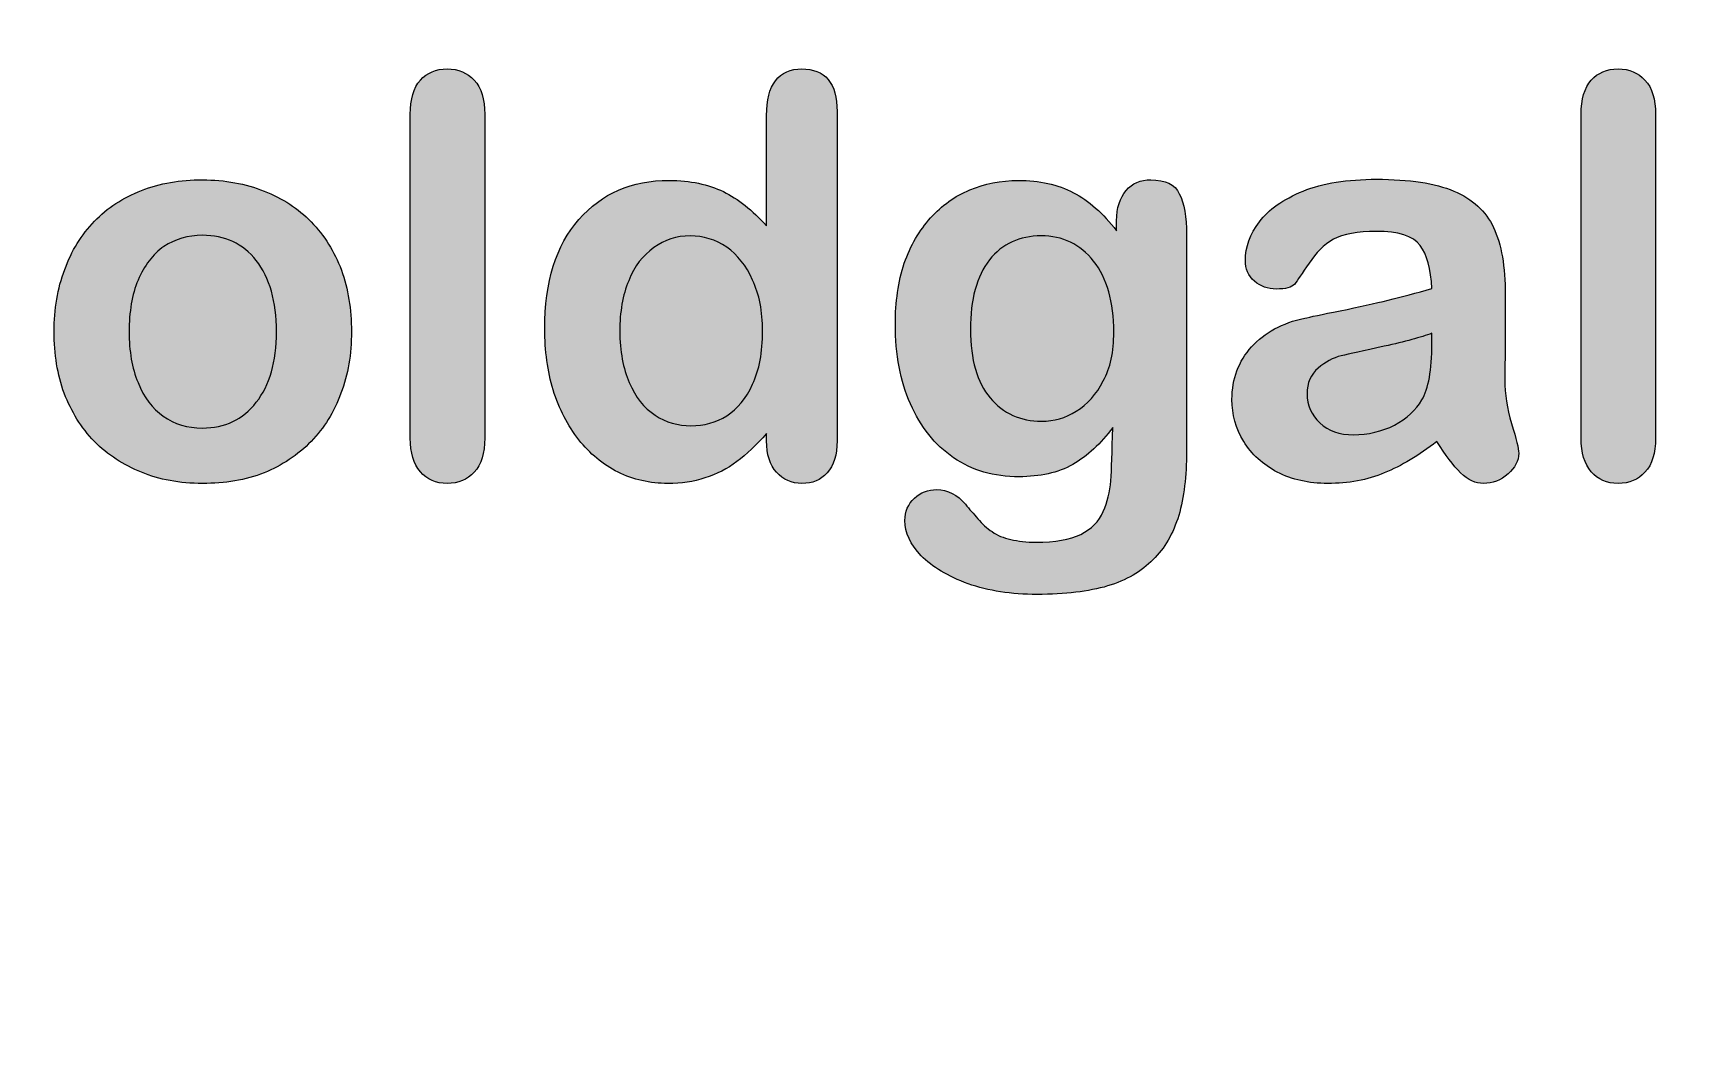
# Model space of a CAD drawing. Header units: millimetres. Extents: x -164.3 to -124.3, y -138.1 to -98.1.
# Drawn here: x -144.32 to -133.94, y -131.56 to -125.3 of the extents above; entities that cross this region are included whole.
import ezdxf

# ---------------------------------------------------------------- set-up
doc = ezdxf.new("R2010")
doc.units = ezdxf.units.MM
doc.header["$MEASUREMENT"] = 0
doc.layers.add('Layer 1', color=7, linetype='Continuous')

msp = doc.modelspace()

# ---------------------------------------------------------------- hatches: boundary and pattern name
at = {"layer": 'Layer 1', "true_color": 0x282928}
h = msp.add_hatch(color=250, dxfattribs=at)
edge = h.paths.add_edge_path()
edge.add_spline(control_points=[(-141.8929, -128.047), (-141.8508, -128.0962), (-141.7946, -128.1208), (-141.7245, -128.1208), (-141.6542, -128.1208), (-141.5981, -128.0962), (-141.5559, -128.0505), (-141.5103, -128.0014), (-141.4892, -127.9312), (-141.4892, -127.8364), (-141.4892, -127.8364), (-141.4892, -125.8075), (-141.4892, -125.8075), (-141.4892, -125.7126), (-141.5103, -125.6425), (-141.5559, -125.5933), (-141.5981, -125.5476), (-141.6542, -125.5231), (-141.7245, -125.5231), (-141.7946, -125.5231), (-141.8508, -125.5476), (-141.8929, -125.5933), (-141.935, -125.6424), (-141.9561, -125.7126), (-141.9561, -125.8075), (-141.9561, -125.8075), (-141.9561, -127.8364), (-141.9561, -127.8364), (-141.9561, -127.9276), (-141.935, -127.9979), (-141.8929, -128.047), (-141.8929, -128.047), (-141.8929, -128.047), (-141.8929, -128.047)], knot_values=[0, 0, 0, 0, 0.0909091, 0.0909091, 0.0909091, 0.1818182, 0.1818182, 0.1818182, 0.2727273, 0.2727273, 0.2727273, 0.3636364, 0.3636364, 0.3636364, 0.4545455, 0.4545455, 0.4545455, 0.5454545, 0.5454545, 0.5454545, 0.6363636, 0.6363636, 0.6363636, 0.7272727, 0.7272727, 0.7272727, 0.8181818, 0.8181818, 0.8181818, 0.9090909, 0.9090909, 0.9090909, 1, 1, 1, 1], degree=3, periodic=1)
h = msp.add_hatch(color=250, dxfattribs=at)
edge = h.paths.add_edge_path()
edge.add_spline(control_points=[(-139.66, -128.0505), (-139.6179, -128.0962), (-139.5652, -128.1208), (-139.502, -128.1208), (-139.4353, -128.1208), (-139.3827, -128.0997), (-139.3441, -128.054), (-139.302, -128.0084), (-139.2809, -127.9418), (-139.2809, -127.854), (-139.2809, -127.854), (-139.2809, -125.7898), (-139.2809, -125.7898), (-139.2809, -125.7021), (-139.2984, -125.6354), (-139.337, -125.5897), (-139.3756, -125.5442), (-139.4318, -125.5231), (-139.502, -125.5231), (-139.5722, -125.5231), (-139.6284, -125.5476), (-139.6671, -125.5968), (-139.7056, -125.646), (-139.7232, -125.7197), (-139.7232, -125.8144), (-139.7232, -125.8144), (-139.7232, -126.506), (-139.7232, -126.506), (-139.811, -126.4077), (-139.9022, -126.3375), (-139.9934, -126.2918), (-140.0883, -126.2462), (-140.2006, -126.2216), (-140.334, -126.2216), (-140.5692, -126.2216), (-140.7553, -126.3024), (-140.8992, -126.4674), (-141.043, -126.6289), (-141.1133, -126.857), (-141.1133, -127.1519), (-141.1133, -127.2888), (-141.0958, -127.4187), (-141.0606, -127.5345), (-141.022, -127.6539), (-140.9694, -127.7592), (-140.8992, -127.8469), (-140.8325, -127.9347), (-140.7482, -128.0014), (-140.6535, -128.0505), (-140.5586, -128.0962), (-140.4534, -128.1208), (-140.341, -128.1208), (-140.2567, -128.1208), (-140.1795, -128.1102), (-140.1094, -128.0856), (-140.0356, -128.0611), (-139.9689, -128.0294), (-139.9093, -127.9838), (-139.8496, -127.9382), (-139.7864, -127.8786), (-139.7232, -127.8083), (-139.7232, -127.8083), (-139.7232, -127.8539), (-139.7232, -127.8539), (-139.7232, -127.9382), (-139.7021, -128.0049), (-139.66, -128.0505), (-139.66, -128.0505), (-139.66, -128.0505), (-139.66, -128.0505)], knot_values=[0, 0, 0, 0, 0.0434783, 0.0434783, 0.0434783, 0.0869565, 0.0869565, 0.0869565, 0.1304348, 0.1304348, 0.1304348, 0.173913, 0.173913, 0.173913, 0.2173913, 0.2173913, 0.2173913, 0.2608696, 0.2608696, 0.2608696, 0.3043478, 0.3043478, 0.3043478, 0.3478261, 0.3478261, 0.3478261, 0.3913043, 0.3913043, 0.3913043, 0.4347826, 0.4347826, 0.4347826, 0.4782609, 0.4782609, 0.4782609, 0.5217391, 0.5217391, 0.5217391, 0.5652174, 0.5652174, 0.5652174, 0.6086957, 0.6086957, 0.6086957, 0.6521739, 0.6521739, 0.6521739, 0.6956522, 0.6956522, 0.6956522, 0.7391304, 0.7391304, 0.7391304, 0.7826087, 0.7826087, 0.7826087, 0.826087, 0.826087, 0.826087, 0.8695652, 0.8695652, 0.8695652, 0.9130435, 0.9130435, 0.9130435, 0.9565217, 0.9565217, 0.9565217, 1, 1, 1, 1], degree=3, periodic=1)
h = msp.add_hatch(color=250, dxfattribs=at)
edge = h.paths.add_edge_path()
edge.add_spline(control_points=[(-134.5547, -128.047), (-134.5127, -128.0962), (-134.4564, -128.1208), (-134.3863, -128.1208), (-134.316, -128.1208), (-134.2599, -128.0962), (-134.2177, -128.0505), (-134.1721, -128.0014), (-134.1511, -127.9312), (-134.1511, -127.8364), (-134.1511, -127.8364), (-134.1511, -125.8075), (-134.1511, -125.8075), (-134.1511, -125.7126), (-134.1721, -125.6425), (-134.2177, -125.5933), (-134.2599, -125.5476), (-134.316, -125.5231), (-134.3863, -125.5231), (-134.4564, -125.5231), (-134.5127, -125.5476), (-134.5547, -125.5933), (-134.5968, -125.6424), (-134.6179, -125.7126), (-134.6179, -125.8075), (-134.6179, -125.8075), (-134.6179, -127.8364), (-134.6179, -127.8364), (-134.6179, -127.9276), (-134.5968, -127.9979), (-134.5547, -128.047), (-134.5547, -128.047), (-134.5547, -128.047), (-134.5547, -128.047)], knot_values=[0, 0, 0, 0, 0.0909091, 0.0909091, 0.0909091, 0.1818182, 0.1818182, 0.1818182, 0.2727273, 0.2727273, 0.2727273, 0.3636364, 0.3636364, 0.3636364, 0.4545455, 0.4545455, 0.4545455, 0.5454545, 0.5454545, 0.5454545, 0.6363636, 0.6363636, 0.6363636, 0.7272727, 0.7272727, 0.7272727, 0.8181818, 0.8181818, 0.8181818, 0.9090909, 0.9090909, 0.9090909, 1, 1, 1, 1], degree=3, periodic=1)
h = msp.add_hatch(color=250, dxfattribs=at)
edge = h.paths.add_edge_path()
edge.add_spline(control_points=[(-142.3878, -126.7833), (-142.4333, -126.6675), (-142.493, -126.5657), (-142.5773, -126.4814), (-142.658, -126.3971), (-142.7563, -126.3339), (-142.8722, -126.2884), (-142.988, -126.2427), (-143.1178, -126.2181), (-143.2583, -126.2181), (-143.3987, -126.2181), (-143.5251, -126.2392), (-143.6409, -126.2848), (-143.7568, -126.3305), (-143.8551, -126.3936), (-143.9358, -126.4779), (-144.0165, -126.5621), (-144.0798, -126.6639), (-144.1219, -126.7798), (-144.1674, -126.8991), (-144.1885, -127.029), (-144.1885, -127.1694), (-144.1885, -127.3099), (-144.1675, -127.4397), (-144.1253, -127.5556), (-144.0797, -127.6714), (-144.0201, -127.7697), (-143.9358, -127.8575), (-143.8515, -127.9418), (-143.7533, -128.0049), (-143.6409, -128.0505), (-143.5286, -128.0962), (-143.4022, -128.1208), (-143.2583, -128.1208), (-143.1178, -128.1208), (-142.988, -128.0997), (-142.8722, -128.054), (-142.7598, -128.0084), (-142.6615, -127.9418), (-142.5773, -127.8575), (-142.4965, -127.7732), (-142.4333, -127.6749), (-142.3912, -127.5556), (-142.3456, -127.4397), (-142.3246, -127.3099), (-142.3246, -127.1694), (-142.3246, -127.029), (-142.3456, -126.9026), (-142.3878, -126.7833), (-142.3878, -126.7833), (-142.3878, -126.7833), (-142.3878, -126.7833)], knot_values=[0, 0, 0, 0, 0.0588235, 0.0588235, 0.0588235, 0.1176471, 0.1176471, 0.1176471, 0.1764706, 0.1764706, 0.1764706, 0.2352941, 0.2352941, 0.2352941, 0.2941176, 0.2941176, 0.2941176, 0.3529412, 0.3529412, 0.3529412, 0.4117647, 0.4117647, 0.4117647, 0.4705882, 0.4705882, 0.4705882, 0.5294118, 0.5294118, 0.5294118, 0.5882353, 0.5882353, 0.5882353, 0.6470588, 0.6470588, 0.6470588, 0.7058824, 0.7058824, 0.7058824, 0.7647059, 0.7647059, 0.7647059, 0.8235294, 0.8235294, 0.8235294, 0.8823529, 0.8823529, 0.8823529, 0.9411765, 0.9411765, 0.9411765, 1, 1, 1, 1], degree=3, periodic=1)
h = msp.add_hatch(color=250, dxfattribs=at)
edge = h.paths.add_edge_path()
edge.add_spline(control_points=[(-137.136, -126.3059), (-137.1641, -126.2462), (-137.2238, -126.2181), (-137.315, -126.2181), (-137.3782, -126.2181), (-137.431, -126.2392), (-137.4696, -126.2848), (-137.5082, -126.3305), (-137.5292, -126.3936), (-137.5292, -126.4743), (-137.5292, -126.4743), (-137.5292, -126.5375), (-137.5292, -126.5375), (-137.6135, -126.4288), (-137.7047, -126.348), (-137.7995, -126.2989), (-137.8978, -126.2462), (-138.0137, -126.2216), (-138.1435, -126.2216), (-138.2559, -126.2216), (-138.3577, -126.2427), (-138.4489, -126.2813), (-138.5437, -126.3199), (-138.6244, -126.3796), (-138.6947, -126.4568), (-138.7648, -126.534), (-138.8211, -126.6289), (-138.8597, -126.7412), (-138.8983, -126.857), (-138.9158, -126.9834), (-138.9158, -127.1238), (-138.9158, -127.3134), (-138.8843, -127.4784), (-138.8211, -127.6222), (-138.7578, -127.7662), (-138.6701, -127.8786), (-138.5507, -127.9593), (-138.4349, -128.04), (-138.298, -128.0786), (-138.14, -128.0786), (-138.0101, -128.0786), (-137.8979, -128.054), (-137.803, -128.0014), (-137.7118, -127.9487), (-137.6275, -127.8715), (-137.5538, -127.7697), (-137.5572, -127.9241), (-137.5608, -128.033), (-137.5643, -128.1032), (-137.5714, -128.1734), (-137.5854, -128.2366), (-137.6135, -128.2963), (-137.638, -128.3594), (-137.6872, -128.4051), (-137.7539, -128.4402), (-137.8205, -128.4717), (-137.9154, -128.4893), (-138.0347, -128.4893), (-138.0944, -128.4893), (-138.147, -128.4823), (-138.1927, -128.4717), (-138.2383, -128.4613), (-138.277, -128.4472), (-138.3085, -128.4227), (-138.3436, -128.4016), (-138.3717, -128.3735), (-138.3998, -128.3419), (-138.4243, -128.3103), (-138.4524, -128.2822), (-138.477, -128.2506), (-138.5261, -128.1909), (-138.5893, -128.1594), (-138.6561, -128.1594), (-138.7122, -128.1594), (-138.7579, -128.1769), (-138.7965, -128.212), (-138.8351, -128.2506), (-138.8561, -128.2963), (-138.8561, -128.3524), (-138.8561, -128.4296), (-138.8211, -128.5034), (-138.7543, -128.5736), (-138.6841, -128.6438), (-138.5858, -128.7035), (-138.4595, -128.749), (-138.3331, -128.7947), (-138.1892, -128.8158), (-138.0277, -128.8158), (-137.8522, -128.8158), (-137.7047, -128.7982), (-137.5854, -128.7632), (-137.4696, -128.7281), (-137.3713, -128.6718), (-137.301, -128.5981), (-137.2273, -128.5279), (-137.1746, -128.4331), (-137.1396, -128.3209), (-137.108, -128.2085), (-137.0905, -128.0751), (-137.0905, -127.9207), (-137.0905, -127.9207), (-137.0905, -126.5621), (-137.0905, -126.5621), (-137.0905, -126.4498), (-137.1045, -126.3656), (-137.136, -126.3059), (-137.136, -126.3059), (-137.136, -126.3059), (-137.136, -126.3059)], knot_values=[0, 0, 0, 0, 0.0277778, 0.0277778, 0.0277778, 0.0555556, 0.0555556, 0.0555556, 0.0833333, 0.0833333, 0.0833333, 0.1111111, 0.1111111, 0.1111111, 0.1388889, 0.1388889, 0.1388889, 0.1666667, 0.1666667, 0.1666667, 0.1944444, 0.1944444, 0.1944444, 0.2222222, 0.2222222, 0.2222222, 0.25, 0.25, 0.25, 0.2777778, 0.2777778, 0.2777778, 0.3055556, 0.3055556, 0.3055556, 0.3333333, 0.3333333, 0.3333333, 0.3611111, 0.3611111, 0.3611111, 0.3888889, 0.3888889, 0.3888889, 0.4166667, 0.4166667, 0.4166667, 0.4444444, 0.4444444, 0.4444444, 0.4722222, 0.4722222, 0.4722222, 0.5, 0.5, 0.5, 0.5277778, 0.5277778, 0.5277778, 0.5555556, 0.5555556, 0.5555556, 0.5833333, 0.5833333, 0.5833333, 0.6111111, 0.6111111, 0.6111111, 0.6388889, 0.6388889, 0.6388889, 0.6666667, 0.6666667, 0.6666667, 0.6944444, 0.6944444, 0.6944444, 0.7222222, 0.7222222, 0.7222222, 0.75, 0.75, 0.75, 0.7777778, 0.7777778, 0.7777778, 0.8055556, 0.8055556, 0.8055556, 0.8333333, 0.8333333, 0.8333333, 0.8611111, 0.8611111, 0.8611111, 0.8888889, 0.8888889, 0.8888889, 0.9166667, 0.9166667, 0.9166667, 0.9444444, 0.9444444, 0.9444444, 0.9722222, 0.9722222, 0.9722222, 1, 1, 1, 1], degree=3, periodic=1)
h = msp.add_hatch(color=250, dxfattribs=at)
edge = h.paths.add_edge_path()
edge.add_spline(control_points=[(-135.3739, -128.054), (-135.3247, -128.0997), (-135.2791, -128.1208), (-135.2299, -128.1208), (-135.1738, -128.1208), (-135.1211, -128.0997), (-135.0755, -128.0611), (-135.0334, -128.0225), (-135.0088, -127.9804), (-135.0088, -127.9312), (-135.0088, -127.903), (-135.0228, -127.8434), (-135.0544, -127.7451), (-135.0825, -127.6503), (-135.0966, -127.5591), (-135.0966, -127.4713), (-135.0966, -127.3766), (-135.093, -127.2923), (-135.093, -127.2151), (-135.093, -127.1413), (-135.093, -127.0466), (-135.093, -126.9377), (-135.093, -126.7622), (-135.1176, -126.6218), (-135.1667, -126.5165), (-135.2159, -126.4147), (-135.2967, -126.3375), (-135.416, -126.2884), (-135.5318, -126.2392), (-135.6933, -126.2146), (-135.9004, -126.2146), (-136.083, -126.2146), (-136.2374, -126.2392), (-136.3603, -126.2884), (-136.4867, -126.341), (-136.5779, -126.4042), (-136.634, -126.4814), (-136.6937, -126.5586), (-136.7218, -126.6393), (-136.7218, -126.7236), (-136.7218, -126.7762), (-136.7043, -126.8184), (-136.6657, -126.8535), (-136.6271, -126.8851), (-136.5814, -126.9026), (-136.5287, -126.9026), (-136.469, -126.9026), (-136.4304, -126.8921), (-136.4129, -126.8711), (-136.3954, -126.85), (-136.3672, -126.8044), (-136.3217, -126.7412), (-136.2795, -126.6744), (-136.2304, -126.6253), (-136.1707, -126.5903), (-136.1075, -126.5586), (-136.0198, -126.5411), (-135.9004, -126.5411), (-135.7635, -126.5411), (-135.6722, -126.5692), (-135.6266, -126.6289), (-135.5844, -126.685), (-135.5599, -126.7762), (-135.5529, -126.8991), (-135.6512, -126.9272), (-135.7425, -126.9518), (-135.8267, -126.9729), (-135.9109, -126.9904), (-136.0092, -127.015), (-136.1285, -127.0395), (-136.2445, -127.0606), (-136.3181, -127.0781), (-136.3497, -127.0852), (-136.4901, -127.1133), (-136.6025, -127.1765), (-136.6832, -127.2642), (-136.764, -127.3555), (-136.8061, -127.4643), (-136.8061, -127.5942), (-136.8061, -127.689), (-136.7815, -127.7767), (-136.7323, -127.8575), (-136.6832, -127.9382), (-136.613, -128.0014), (-136.5218, -128.0505), (-136.4304, -128.0962), (-136.3252, -128.1208), (-136.2059, -128.1208), (-136.0759, -128.1208), (-135.9566, -128.0997), (-135.8513, -128.054), (-135.7459, -128.0119), (-135.6336, -127.9452), (-135.5212, -127.8575), (-135.4686, -127.9418), (-135.4195, -128.0084), (-135.3739, -128.054), (-135.3739, -128.054), (-135.3739, -128.054), (-135.3739, -128.054)], knot_values=[0, 0, 0, 0, 0.030303, 0.030303, 0.030303, 0.0606061, 0.0606061, 0.0606061, 0.0909091, 0.0909091, 0.0909091, 0.1212121, 0.1212121, 0.1212121, 0.1515152, 0.1515152, 0.1515152, 0.1818182, 0.1818182, 0.1818182, 0.2121212, 0.2121212, 0.2121212, 0.2424242, 0.2424242, 0.2424242, 0.2727273, 0.2727273, 0.2727273, 0.3030303, 0.3030303, 0.3030303, 0.3333333, 0.3333333, 0.3333333, 0.3636364, 0.3636364, 0.3636364, 0.3939394, 0.3939394, 0.3939394, 0.4242424, 0.4242424, 0.4242424, 0.4545455, 0.4545455, 0.4545455, 0.4848485, 0.4848485, 0.4848485, 0.5151515, 0.5151515, 0.5151515, 0.5454545, 0.5454545, 0.5454545, 0.5757576, 0.5757576, 0.5757576, 0.6060606, 0.6060606, 0.6060606, 0.6363636, 0.6363636, 0.6363636, 0.6666667, 0.6666667, 0.6666667, 0.6969697, 0.6969697, 0.6969697, 0.7272727, 0.7272727, 0.7272727, 0.7575758, 0.7575758, 0.7575758, 0.7878788, 0.7878788, 0.7878788, 0.8181818, 0.8181818, 0.8181818, 0.8484848, 0.8484848, 0.8484848, 0.8787879, 0.8787879, 0.8787879, 0.9090909, 0.9090909, 0.9090909, 0.9393939, 0.9393939, 0.9393939, 0.969697, 0.969697, 0.969697, 1, 1, 1, 1], degree=3, periodic=1)
h = msp.add_hatch(color=250, dxfattribs=at)
edge = h.paths.add_edge_path()
edge.add_spline(control_points=[(-142.9213, -127.6117), (-143.0055, -127.7206), (-143.1178, -127.7732), (-143.2583, -127.7732), (-143.3531, -127.7732), (-143.4338, -127.7486), (-143.504, -127.6995), (-143.5707, -127.6503), (-143.6269, -127.5836), (-143.662, -127.4889), (-143.7005, -127.3976), (-143.7182, -127.2923), (-143.7182, -127.1694), (-143.7182, -127.0466), (-143.7006, -126.9377), (-143.662, -126.8465), (-143.6233, -126.7552), (-143.5707, -126.685), (-143.5005, -126.6358), (-143.4303, -126.5902), (-143.3496, -126.5657), (-143.2583, -126.5657), (-143.1178, -126.5657), (-143.0056, -126.6183), (-142.9213, -126.7236), (-142.837, -126.8325), (-142.7949, -126.9798), (-142.7949, -127.1694), (-142.7949, -127.3589), (-142.837, -127.5064), (-142.9213, -127.6117), (-142.9213, -127.6117), (-142.9213, -127.6117), (-142.9213, -127.6117)], knot_values=[0, 0, 0, 0, 0.0909091, 0.0909091, 0.0909091, 0.1818182, 0.1818182, 0.1818182, 0.2727273, 0.2727273, 0.2727273, 0.3636364, 0.3636364, 0.3636364, 0.4545455, 0.4545455, 0.4545455, 0.5454545, 0.5454545, 0.5454545, 0.6363636, 0.6363636, 0.6363636, 0.7272727, 0.7272727, 0.7272727, 0.8181818, 0.8181818, 0.8181818, 0.9090909, 0.9090909, 0.9090909, 1, 1, 1, 1], degree=3, periodic=1)
h = msp.add_hatch(color=250, dxfattribs=at)
edge = h.paths.add_edge_path()
edge.add_spline(control_points=[(-140.5867, -126.85), (-140.5517, -126.7587), (-140.4989, -126.6921), (-140.4288, -126.6429), (-140.3621, -126.5937), (-140.2884, -126.5692), (-140.2006, -126.5692), (-140.1198, -126.5692), (-140.0426, -126.5937), (-139.9725, -126.6393), (-139.9057, -126.6885), (-139.8496, -126.7552), (-139.811, -126.8465), (-139.7688, -126.9343), (-139.7478, -127.043), (-139.7478, -127.1659), (-139.7478, -127.2993), (-139.7689, -127.4081), (-139.811, -127.4995), (-139.8496, -127.5871), (-139.9057, -127.6539), (-139.9725, -127.696), (-140.0391, -127.7381), (-140.1163, -127.7592), (-140.197, -127.7592), (-140.2778, -127.7592), (-140.3551, -127.7381), (-140.4217, -127.6925), (-140.492, -127.6468), (-140.5446, -127.5802), (-140.5832, -127.4889), (-140.6218, -127.4011), (-140.6429, -127.2923), (-140.6429, -127.1659), (-140.6429, -127.0466), (-140.6253, -126.9412), (-140.5867, -126.85), (-140.5867, -126.85), (-140.5867, -126.85), (-140.5867, -126.85)], knot_values=[0, 0, 0, 0, 0.0769231, 0.0769231, 0.0769231, 0.1538462, 0.1538462, 0.1538462, 0.2307692, 0.2307692, 0.2307692, 0.3076923, 0.3076923, 0.3076923, 0.3846154, 0.3846154, 0.3846154, 0.4615385, 0.4615385, 0.4615385, 0.5384615, 0.5384615, 0.5384615, 0.6153846, 0.6153846, 0.6153846, 0.6923077, 0.6923077, 0.6923077, 0.7692308, 0.7692308, 0.7692308, 0.8461538, 0.8461538, 0.8461538, 0.9230769, 0.9230769, 0.9230769, 1, 1, 1, 1], degree=3, periodic=1)
h = msp.add_hatch(color=250, dxfattribs=at)
edge = h.paths.add_edge_path()
edge.add_spline(control_points=[(-138.326, -126.7201), (-138.2453, -126.6183), (-138.1365, -126.5692), (-138.0031, -126.5692), (-137.8662, -126.5692), (-137.7573, -126.6218), (-137.6732, -126.7271), (-137.5889, -126.8359), (-137.5468, -126.9834), (-137.5468, -127.173), (-137.5468, -127.2958), (-137.5678, -127.3976), (-137.6135, -127.4784), (-137.6556, -127.5626), (-137.7118, -127.6258), (-137.7819, -127.6679), (-137.8487, -127.71), (-137.9223, -127.7311), (-137.9996, -127.7311), (-138.133, -127.7311), (-138.2383, -127.6819), (-138.3225, -127.5836), (-138.4032, -127.4889), (-138.4454, -127.3449), (-138.4454, -127.1554), (-138.4454, -126.9693), (-138.4068, -126.8219), (-138.326, -126.7201)], knot_values=[0, 0, 0, 0, 0.1111111, 0.1111111, 0.1111111, 0.2222222, 0.2222222, 0.2222222, 0.3333333, 0.3333333, 0.3333333, 0.4444444, 0.4444444, 0.4444444, 0.5555556, 0.5555556, 0.5555556, 0.6666667, 0.6666667, 0.6666667, 0.7777778, 0.7777778, 0.7777778, 0.8888889, 0.8888889, 0.8888889, 1, 1, 1, 1], degree=3, periodic=1)
h = msp.add_hatch(color=250, dxfattribs=at)
edge = h.paths.add_edge_path()
edge.add_spline(control_points=[(-135.5529, -127.2467), (-135.5529, -127.4081), (-135.574, -127.5275), (-135.6161, -127.5977), (-135.6512, -127.6609), (-135.7108, -127.7135), (-135.7881, -127.7557), (-135.8653, -127.7943), (-135.9531, -127.8154), (-136.0444, -127.8154), (-136.1321, -127.8154), (-136.2023, -127.7908), (-136.2549, -127.7416), (-136.3076, -127.6925), (-136.3357, -127.6293), (-136.3357, -127.5591), (-136.3357, -127.4924), (-136.3111, -127.4363), (-136.2655, -127.3976), (-136.2199, -127.3589), (-136.1742, -127.3344), (-136.1216, -127.3203), (-136.0724, -127.3099), (-135.9812, -127.2888), (-135.8513, -127.2607), (-135.7214, -127.2326), (-135.623, -127.2045), (-135.5529, -127.1799), (-135.5529, -127.1799), (-135.5529, -127.2467), (-135.5529, -127.2467)], knot_values=[0, 0, 0, 0, 0.1, 0.1, 0.1, 0.2, 0.2, 0.2, 0.3, 0.3, 0.3, 0.4, 0.4, 0.4, 0.5, 0.5, 0.5, 0.6, 0.6, 0.6, 0.7, 0.7, 0.7, 0.8, 0.8, 0.8, 0.9, 0.9, 0.9, 1, 1, 1, 1], degree=3, periodic=1)

# ---------------------------------------------------------------- linework, layer by layer
at = {"layer": 'Layer 1', "color": 250, "lineweight": 18}
msp.add_open_spline([(-161.3334, -98.1237), (-161.3334, -98.1237), (-127.3335, -98.1237), (-127.3335, -98.1237), (-125.6834, -98.1237), (-124.3335, -99.4738), (-124.3335, -101.1237), (-124.3335, -101.1237), (-124.3335, -135.1237), (-124.3335, -135.1237), (-124.3335, -136.7738), (-125.6834, -138.1237), (-127.3335, -138.1237), (-127.3335, -138.1237), (-161.3334, -138.1237), (-161.3334, -138.1237), (-162.9835, -138.1237), (-164.3335, -136.7738), (-164.3335, -135.1237), (-164.3335, -135.1237), (-164.3335, -101.1237), (-164.3335, -101.1237), (-164.3335, -99.4738), (-162.9835, -98.1237), (-161.3334, -98.1237)], degree=3, knots=[0, 0, 0, 0, 0.125, 0.125, 0.125, 0.25, 0.25, 0.25, 0.375, 0.375, 0.375, 0.5, 0.5, 0.5, 0.625, 0.625, 0.625, 0.75, 0.75, 0.75, 0.875, 0.875, 0.875, 1, 1, 1, 1], dxfattribs=at)
at = {"layer": 'Layer 1', "color": 250}
for points, knots in [([(-141.8929, -128.047), (-141.8508, -128.0962), (-141.7946, -128.1208), (-141.7245, -128.1208), (-141.6542, -128.1208), (-141.5981, -128.0962), (-141.5559, -128.0505), (-141.5103, -128.0014), (-141.4892, -127.9312), (-141.4892, -127.8364), (-141.4892, -127.8364), (-141.4892, -125.8075), (-141.4892, -125.8075), (-141.4892, -125.7126), (-141.5103, -125.6425), (-141.5559, -125.5933), (-141.5981, -125.5476), (-141.6542, -125.5231), (-141.7245, -125.5231), (-141.7946, -125.5231), (-141.8508, -125.5476), (-141.8929, -125.5933), (-141.935, -125.6424), (-141.9561, -125.7126), (-141.9561, -125.8075), (-141.9561, -125.8075), (-141.9561, -127.8364), (-141.9561, -127.8364), (-141.9561, -127.9276), (-141.935, -127.9979), (-141.8929, -128.047), (-141.8929, -128.047), (-141.8929, -128.047), (-141.8929, -128.047)], [0, 0, 0, 0, 0.0909091, 0.0909091, 0.0909091, 0.1818182, 0.1818182, 0.1818182, 0.2727273, 0.2727273, 0.2727273, 0.3636364, 0.3636364, 0.3636364, 0.4545455, 0.4545455, 0.4545455, 0.5454545, 0.5454545, 0.5454545, 0.6363636, 0.6363636, 0.6363636, 0.7272727, 0.7272727, 0.7272727, 0.8181818, 0.8181818, 0.8181818, 0.9090909, 0.9090909, 0.9090909, 1, 1, 1, 1]), ([(-139.66, -128.0505), (-139.6179, -128.0962), (-139.5652, -128.1208), (-139.502, -128.1208), (-139.4353, -128.1208), (-139.3827, -128.0997), (-139.3441, -128.054), (-139.302, -128.0084), (-139.2809, -127.9418), (-139.2809, -127.854), (-139.2809, -127.854), (-139.2809, -125.7898), (-139.2809, -125.7898), (-139.2809, -125.7021), (-139.2984, -125.6354), (-139.337, -125.5897), (-139.3756, -125.5442), (-139.4318, -125.5231), (-139.502, -125.5231), (-139.5722, -125.5231), (-139.6284, -125.5476), (-139.6671, -125.5968), (-139.7056, -125.646), (-139.7232, -125.7197), (-139.7232, -125.8144), (-139.7232, -125.8144), (-139.7232, -126.506), (-139.7232, -126.506), (-139.811, -126.4077), (-139.9022, -126.3375), (-139.9934, -126.2918), (-140.0883, -126.2462), (-140.2006, -126.2216), (-140.334, -126.2216), (-140.5692, -126.2216), (-140.7553, -126.3024), (-140.8992, -126.4674), (-141.043, -126.6289), (-141.1133, -126.857), (-141.1133, -127.1519), (-141.1133, -127.2888), (-141.0958, -127.4187), (-141.0606, -127.5345), (-141.022, -127.6539), (-140.9694, -127.7592), (-140.8992, -127.8469), (-140.8325, -127.9347), (-140.7482, -128.0014), (-140.6535, -128.0505), (-140.5586, -128.0962), (-140.4534, -128.1208), (-140.341, -128.1208), (-140.2567, -128.1208), (-140.1795, -128.1102), (-140.1094, -128.0856), (-140.0356, -128.0611), (-139.9689, -128.0294), (-139.9093, -127.9838), (-139.8496, -127.9382), (-139.7864, -127.8786), (-139.7232, -127.8083), (-139.7232, -127.8083), (-139.7232, -127.8539), (-139.7232, -127.8539), (-139.7232, -127.9382), (-139.7021, -128.0049), (-139.66, -128.0505), (-139.66, -128.0505), (-139.66, -128.0505), (-139.66, -128.0505)], [0, 0, 0, 0, 0.0434783, 0.0434783, 0.0434783, 0.0869565, 0.0869565, 0.0869565, 0.1304348, 0.1304348, 0.1304348, 0.173913, 0.173913, 0.173913, 0.2173913, 0.2173913, 0.2173913, 0.2608696, 0.2608696, 0.2608696, 0.3043478, 0.3043478, 0.3043478, 0.3478261, 0.3478261, 0.3478261, 0.3913043, 0.3913043, 0.3913043, 0.4347826, 0.4347826, 0.4347826, 0.4782609, 0.4782609, 0.4782609, 0.5217391, 0.5217391, 0.5217391, 0.5652174, 0.5652174, 0.5652174, 0.6086957, 0.6086957, 0.6086957, 0.6521739, 0.6521739, 0.6521739, 0.6956522, 0.6956522, 0.6956522, 0.7391304, 0.7391304, 0.7391304, 0.7826087, 0.7826087, 0.7826087, 0.826087, 0.826087, 0.826087, 0.8695652, 0.8695652, 0.8695652, 0.9130435, 0.9130435, 0.9130435, 0.9565217, 0.9565217, 0.9565217, 1, 1, 1, 1]), ([(-134.5547, -128.047), (-134.5127, -128.0962), (-134.4564, -128.1208), (-134.3863, -128.1208), (-134.316, -128.1208), (-134.2599, -128.0962), (-134.2177, -128.0505), (-134.1721, -128.0014), (-134.1511, -127.9312), (-134.1511, -127.8364), (-134.1511, -127.8364), (-134.1511, -125.8075), (-134.1511, -125.8075), (-134.1511, -125.7126), (-134.1721, -125.6425), (-134.2177, -125.5933), (-134.2599, -125.5476), (-134.316, -125.5231), (-134.3863, -125.5231), (-134.4564, -125.5231), (-134.5127, -125.5476), (-134.5547, -125.5933), (-134.5968, -125.6424), (-134.6179, -125.7126), (-134.6179, -125.8075), (-134.6179, -125.8075), (-134.6179, -127.8364), (-134.6179, -127.8364), (-134.6179, -127.9276), (-134.5968, -127.9979), (-134.5547, -128.047), (-134.5547, -128.047), (-134.5547, -128.047), (-134.5547, -128.047)], [0, 0, 0, 0, 0.0909091, 0.0909091, 0.0909091, 0.1818182, 0.1818182, 0.1818182, 0.2727273, 0.2727273, 0.2727273, 0.3636364, 0.3636364, 0.3636364, 0.4545455, 0.4545455, 0.4545455, 0.5454545, 0.5454545, 0.5454545, 0.6363636, 0.6363636, 0.6363636, 0.7272727, 0.7272727, 0.7272727, 0.8181818, 0.8181818, 0.8181818, 0.9090909, 0.9090909, 0.9090909, 1, 1, 1, 1]), ([(-142.3878, -126.7833), (-142.4333, -126.6675), (-142.493, -126.5657), (-142.5773, -126.4814), (-142.658, -126.3971), (-142.7563, -126.3339), (-142.8722, -126.2884), (-142.988, -126.2427), (-143.1178, -126.2181), (-143.2583, -126.2181), (-143.3987, -126.2181), (-143.5251, -126.2392), (-143.6409, -126.2848), (-143.7568, -126.3305), (-143.8551, -126.3936), (-143.9358, -126.4779), (-144.0165, -126.5621), (-144.0798, -126.6639), (-144.1219, -126.7798), (-144.1674, -126.8991), (-144.1885, -127.029), (-144.1885, -127.1694), (-144.1885, -127.3099), (-144.1675, -127.4397), (-144.1253, -127.5556), (-144.0797, -127.6714), (-144.0201, -127.7697), (-143.9358, -127.8575), (-143.8515, -127.9418), (-143.7533, -128.0049), (-143.6409, -128.0505), (-143.5286, -128.0962), (-143.4022, -128.1208), (-143.2583, -128.1208), (-143.1178, -128.1208), (-142.988, -128.0997), (-142.8722, -128.054), (-142.7598, -128.0084), (-142.6615, -127.9418), (-142.5773, -127.8575), (-142.4965, -127.7732), (-142.4333, -127.6749), (-142.3912, -127.5556), (-142.3456, -127.4397), (-142.3246, -127.3099), (-142.3246, -127.1694), (-142.3246, -127.029), (-142.3456, -126.9026), (-142.3878, -126.7833), (-142.3878, -126.7833), (-142.3878, -126.7833), (-142.3878, -126.7833)], [0, 0, 0, 0, 0.0588235, 0.0588235, 0.0588235, 0.1176471, 0.1176471, 0.1176471, 0.1764706, 0.1764706, 0.1764706, 0.2352941, 0.2352941, 0.2352941, 0.2941176, 0.2941176, 0.2941176, 0.3529412, 0.3529412, 0.3529412, 0.4117647, 0.4117647, 0.4117647, 0.4705882, 0.4705882, 0.4705882, 0.5294118, 0.5294118, 0.5294118, 0.5882353, 0.5882353, 0.5882353, 0.6470588, 0.6470588, 0.6470588, 0.7058824, 0.7058824, 0.7058824, 0.7647059, 0.7647059, 0.7647059, 0.8235294, 0.8235294, 0.8235294, 0.8823529, 0.8823529, 0.8823529, 0.9411765, 0.9411765, 0.9411765, 1, 1, 1, 1]), ([(-137.136, -126.3059), (-137.1641, -126.2462), (-137.2238, -126.2181), (-137.315, -126.2181), (-137.3782, -126.2181), (-137.431, -126.2392), (-137.4696, -126.2848), (-137.5082, -126.3305), (-137.5292, -126.3936), (-137.5292, -126.4743), (-137.5292, -126.4743), (-137.5292, -126.5375), (-137.5292, -126.5375), (-137.6135, -126.4288), (-137.7047, -126.348), (-137.7995, -126.2989), (-137.8978, -126.2462), (-138.0137, -126.2216), (-138.1435, -126.2216), (-138.2559, -126.2216), (-138.3577, -126.2427), (-138.4489, -126.2813), (-138.5437, -126.3199), (-138.6244, -126.3796), (-138.6947, -126.4568), (-138.7648, -126.534), (-138.8211, -126.6289), (-138.8597, -126.7412), (-138.8983, -126.857), (-138.9158, -126.9834), (-138.9158, -127.1238), (-138.9158, -127.3134), (-138.8843, -127.4784), (-138.8211, -127.6222), (-138.7578, -127.7662), (-138.6701, -127.8786), (-138.5507, -127.9593), (-138.4349, -128.04), (-138.298, -128.0786), (-138.14, -128.0786), (-138.0101, -128.0786), (-137.8979, -128.054), (-137.803, -128.0014), (-137.7118, -127.9487), (-137.6275, -127.8715), (-137.5538, -127.7697), (-137.5572, -127.9241), (-137.5608, -128.033), (-137.5643, -128.1032), (-137.5714, -128.1734), (-137.5854, -128.2366), (-137.6135, -128.2963), (-137.638, -128.3594), (-137.6872, -128.4051), (-137.7539, -128.4402), (-137.8205, -128.4717), (-137.9154, -128.4893), (-138.0347, -128.4893), (-138.0944, -128.4893), (-138.147, -128.4823), (-138.1927, -128.4717), (-138.2383, -128.4613), (-138.277, -128.4472), (-138.3085, -128.4227), (-138.3436, -128.4016), (-138.3717, -128.3735), (-138.3998, -128.3419), (-138.4243, -128.3103), (-138.4524, -128.2822), (-138.477, -128.2506), (-138.5261, -128.1909), (-138.5893, -128.1594), (-138.6561, -128.1594), (-138.7122, -128.1594), (-138.7579, -128.1769), (-138.7965, -128.212), (-138.8351, -128.2506), (-138.8561, -128.2963), (-138.8561, -128.3524), (-138.8561, -128.4296), (-138.8211, -128.5034), (-138.7543, -128.5736), (-138.6841, -128.6438), (-138.5858, -128.7035), (-138.4595, -128.749), (-138.3331, -128.7947), (-138.1892, -128.8158), (-138.0277, -128.8158), (-137.8522, -128.8158), (-137.7047, -128.7982), (-137.5854, -128.7632), (-137.4696, -128.7281), (-137.3713, -128.6718), (-137.301, -128.5981), (-137.2273, -128.5279), (-137.1746, -128.4331), (-137.1396, -128.3209), (-137.108, -128.2085), (-137.0905, -128.0751), (-137.0905, -127.9207), (-137.0905, -127.9207), (-137.0905, -126.5621), (-137.0905, -126.5621), (-137.0905, -126.4498), (-137.1045, -126.3656), (-137.136, -126.3059), (-137.136, -126.3059), (-137.136, -126.3059), (-137.136, -126.3059)], [0, 0, 0, 0, 0.0277778, 0.0277778, 0.0277778, 0.0555556, 0.0555556, 0.0555556, 0.0833333, 0.0833333, 0.0833333, 0.1111111, 0.1111111, 0.1111111, 0.1388889, 0.1388889, 0.1388889, 0.1666667, 0.1666667, 0.1666667, 0.1944444, 0.1944444, 0.1944444, 0.2222222, 0.2222222, 0.2222222, 0.25, 0.25, 0.25, 0.2777778, 0.2777778, 0.2777778, 0.3055556, 0.3055556, 0.3055556, 0.3333333, 0.3333333, 0.3333333, 0.3611111, 0.3611111, 0.3611111, 0.3888889, 0.3888889, 0.3888889, 0.4166667, 0.4166667, 0.4166667, 0.4444444, 0.4444444, 0.4444444, 0.4722222, 0.4722222, 0.4722222, 0.5, 0.5, 0.5, 0.5277778, 0.5277778, 0.5277778, 0.5555556, 0.5555556, 0.5555556, 0.5833333, 0.5833333, 0.5833333, 0.6111111, 0.6111111, 0.6111111, 0.6388889, 0.6388889, 0.6388889, 0.6666667, 0.6666667, 0.6666667, 0.6944444, 0.6944444, 0.6944444, 0.7222222, 0.7222222, 0.7222222, 0.75, 0.75, 0.75, 0.7777778, 0.7777778, 0.7777778, 0.8055556, 0.8055556, 0.8055556, 0.8333333, 0.8333333, 0.8333333, 0.8611111, 0.8611111, 0.8611111, 0.8888889, 0.8888889, 0.8888889, 0.9166667, 0.9166667, 0.9166667, 0.9444444, 0.9444444, 0.9444444, 0.9722222, 0.9722222, 0.9722222, 1, 1, 1, 1]), ([(-135.3739, -128.054), (-135.3247, -128.0997), (-135.2791, -128.1208), (-135.2299, -128.1208), (-135.1738, -128.1208), (-135.1211, -128.0997), (-135.0755, -128.0611), (-135.0334, -128.0225), (-135.0088, -127.9804), (-135.0088, -127.9312), (-135.0088, -127.903), (-135.0228, -127.8434), (-135.0544, -127.7451), (-135.0825, -127.6503), (-135.0966, -127.5591), (-135.0966, -127.4713), (-135.0966, -127.3766), (-135.093, -127.2923), (-135.093, -127.2151), (-135.093, -127.1413), (-135.093, -127.0466), (-135.093, -126.9377), (-135.093, -126.7622), (-135.1176, -126.6218), (-135.1667, -126.5165), (-135.2159, -126.4147), (-135.2967, -126.3375), (-135.416, -126.2884), (-135.5318, -126.2392), (-135.6933, -126.2146), (-135.9004, -126.2146), (-136.083, -126.2146), (-136.2374, -126.2392), (-136.3603, -126.2884), (-136.4867, -126.341), (-136.5779, -126.4042), (-136.634, -126.4814), (-136.6937, -126.5586), (-136.7218, -126.6393), (-136.7218, -126.7236), (-136.7218, -126.7762), (-136.7043, -126.8184), (-136.6657, -126.8535), (-136.6271, -126.8851), (-136.5814, -126.9026), (-136.5287, -126.9026), (-136.469, -126.9026), (-136.4304, -126.8921), (-136.4129, -126.8711), (-136.3954, -126.85), (-136.3672, -126.8044), (-136.3217, -126.7412), (-136.2795, -126.6744), (-136.2304, -126.6253), (-136.1707, -126.5903), (-136.1075, -126.5586), (-136.0198, -126.5411), (-135.9004, -126.5411), (-135.7635, -126.5411), (-135.6722, -126.5692), (-135.6266, -126.6289), (-135.5844, -126.685), (-135.5599, -126.7762), (-135.5529, -126.8991), (-135.6512, -126.9272), (-135.7425, -126.9518), (-135.8267, -126.9729), (-135.9109, -126.9904), (-136.0092, -127.015), (-136.1285, -127.0395), (-136.2445, -127.0606), (-136.3181, -127.0781), (-136.3497, -127.0852), (-136.4901, -127.1133), (-136.6025, -127.1765), (-136.6832, -127.2642), (-136.764, -127.3555), (-136.8061, -127.4643), (-136.8061, -127.5942), (-136.8061, -127.689), (-136.7815, -127.7767), (-136.7323, -127.8575), (-136.6832, -127.9382), (-136.613, -128.0014), (-136.5218, -128.0505), (-136.4304, -128.0962), (-136.3252, -128.1208), (-136.2059, -128.1208), (-136.0759, -128.1208), (-135.9566, -128.0997), (-135.8513, -128.054), (-135.7459, -128.0119), (-135.6336, -127.9452), (-135.5212, -127.8575), (-135.4686, -127.9418), (-135.4195, -128.0084), (-135.3739, -128.054), (-135.3739, -128.054), (-135.3739, -128.054), (-135.3739, -128.054)], [0, 0, 0, 0, 0.030303, 0.030303, 0.030303, 0.0606061, 0.0606061, 0.0606061, 0.0909091, 0.0909091, 0.0909091, 0.1212121, 0.1212121, 0.1212121, 0.1515152, 0.1515152, 0.1515152, 0.1818182, 0.1818182, 0.1818182, 0.2121212, 0.2121212, 0.2121212, 0.2424242, 0.2424242, 0.2424242, 0.2727273, 0.2727273, 0.2727273, 0.3030303, 0.3030303, 0.3030303, 0.3333333, 0.3333333, 0.3333333, 0.3636364, 0.3636364, 0.3636364, 0.3939394, 0.3939394, 0.3939394, 0.4242424, 0.4242424, 0.4242424, 0.4545455, 0.4545455, 0.4545455, 0.4848485, 0.4848485, 0.4848485, 0.5151515, 0.5151515, 0.5151515, 0.5454545, 0.5454545, 0.5454545, 0.5757576, 0.5757576, 0.5757576, 0.6060606, 0.6060606, 0.6060606, 0.6363636, 0.6363636, 0.6363636, 0.6666667, 0.6666667, 0.6666667, 0.6969697, 0.6969697, 0.6969697, 0.7272727, 0.7272727, 0.7272727, 0.7575758, 0.7575758, 0.7575758, 0.7878788, 0.7878788, 0.7878788, 0.8181818, 0.8181818, 0.8181818, 0.8484848, 0.8484848, 0.8484848, 0.8787879, 0.8787879, 0.8787879, 0.9090909, 0.9090909, 0.9090909, 0.9393939, 0.9393939, 0.9393939, 0.969697, 0.969697, 0.969697, 1, 1, 1, 1]), ([(-142.9213, -127.6117), (-143.0055, -127.7206), (-143.1178, -127.7732), (-143.2583, -127.7732), (-143.3531, -127.7732), (-143.4338, -127.7486), (-143.504, -127.6995), (-143.5707, -127.6503), (-143.6269, -127.5836), (-143.662, -127.4889), (-143.7005, -127.3976), (-143.7182, -127.2923), (-143.7182, -127.1694), (-143.7182, -127.0466), (-143.7006, -126.9377), (-143.662, -126.8465), (-143.6233, -126.7552), (-143.5707, -126.685), (-143.5005, -126.6358), (-143.4303, -126.5902), (-143.3496, -126.5657), (-143.2583, -126.5657), (-143.1178, -126.5657), (-143.0056, -126.6183), (-142.9213, -126.7236), (-142.837, -126.8325), (-142.7949, -126.9798), (-142.7949, -127.1694), (-142.7949, -127.3589), (-142.837, -127.5064), (-142.9213, -127.6117), (-142.9213, -127.6117), (-142.9213, -127.6117), (-142.9213, -127.6117)], [0, 0, 0, 0, 0.0909091, 0.0909091, 0.0909091, 0.1818182, 0.1818182, 0.1818182, 0.2727273, 0.2727273, 0.2727273, 0.3636364, 0.3636364, 0.3636364, 0.4545455, 0.4545455, 0.4545455, 0.5454545, 0.5454545, 0.5454545, 0.6363636, 0.6363636, 0.6363636, 0.7272727, 0.7272727, 0.7272727, 0.8181818, 0.8181818, 0.8181818, 0.9090909, 0.9090909, 0.9090909, 1, 1, 1, 1]), ([(-140.5867, -126.85), (-140.5517, -126.7587), (-140.4989, -126.6921), (-140.4288, -126.6429), (-140.3621, -126.5937), (-140.2884, -126.5692), (-140.2006, -126.5692), (-140.1198, -126.5692), (-140.0426, -126.5937), (-139.9725, -126.6393), (-139.9057, -126.6885), (-139.8496, -126.7552), (-139.811, -126.8465), (-139.7688, -126.9343), (-139.7478, -127.043), (-139.7478, -127.1659), (-139.7478, -127.2993), (-139.7689, -127.4081), (-139.811, -127.4995), (-139.8496, -127.5871), (-139.9057, -127.6539), (-139.9725, -127.696), (-140.0391, -127.7381), (-140.1163, -127.7592), (-140.197, -127.7592), (-140.2778, -127.7592), (-140.3551, -127.7381), (-140.4217, -127.6925), (-140.492, -127.6468), (-140.5446, -127.5802), (-140.5832, -127.4889), (-140.6218, -127.4011), (-140.6429, -127.2923), (-140.6429, -127.1659), (-140.6429, -127.0466), (-140.6253, -126.9412), (-140.5867, -126.85), (-140.5867, -126.85), (-140.5867, -126.85), (-140.5867, -126.85)], [0, 0, 0, 0, 0.0769231, 0.0769231, 0.0769231, 0.1538462, 0.1538462, 0.1538462, 0.2307692, 0.2307692, 0.2307692, 0.3076923, 0.3076923, 0.3076923, 0.3846154, 0.3846154, 0.3846154, 0.4615385, 0.4615385, 0.4615385, 0.5384615, 0.5384615, 0.5384615, 0.6153846, 0.6153846, 0.6153846, 0.6923077, 0.6923077, 0.6923077, 0.7692308, 0.7692308, 0.7692308, 0.8461538, 0.8461538, 0.8461538, 0.9230769, 0.9230769, 0.9230769, 1, 1, 1, 1]), ([(-138.326, -126.7201), (-138.2453, -126.6183), (-138.1365, -126.5692), (-138.0031, -126.5692), (-137.8662, -126.5692), (-137.7573, -126.6218), (-137.6732, -126.7271), (-137.5889, -126.8359), (-137.5468, -126.9834), (-137.5468, -127.173), (-137.5468, -127.2958), (-137.5678, -127.3976), (-137.6135, -127.4784), (-137.6556, -127.5626), (-137.7118, -127.6258), (-137.7819, -127.6679), (-137.8487, -127.71), (-137.9223, -127.7311), (-137.9996, -127.7311), (-138.133, -127.7311), (-138.2383, -127.6819), (-138.3225, -127.5836), (-138.4032, -127.4889), (-138.4454, -127.3449), (-138.4454, -127.1554), (-138.4454, -126.9693), (-138.4068, -126.8219), (-138.326, -126.7201)], [0, 0, 0, 0, 0.1111111, 0.1111111, 0.1111111, 0.2222222, 0.2222222, 0.2222222, 0.3333333, 0.3333333, 0.3333333, 0.4444444, 0.4444444, 0.4444444, 0.5555556, 0.5555556, 0.5555556, 0.6666667, 0.6666667, 0.6666667, 0.7777778, 0.7777778, 0.7777778, 0.8888889, 0.8888889, 0.8888889, 1, 1, 1, 1]), ([(-135.5529, -127.2467), (-135.5529, -127.4081), (-135.574, -127.5275), (-135.6161, -127.5977), (-135.6512, -127.6609), (-135.7108, -127.7135), (-135.7881, -127.7557), (-135.8653, -127.7943), (-135.9531, -127.8154), (-136.0444, -127.8154), (-136.1321, -127.8154), (-136.2023, -127.7908), (-136.2549, -127.7416), (-136.3076, -127.6925), (-136.3357, -127.6293), (-136.3357, -127.5591), (-136.3357, -127.4924), (-136.3111, -127.4363), (-136.2655, -127.3976), (-136.2199, -127.3589), (-136.1742, -127.3344), (-136.1216, -127.3203), (-136.0724, -127.3099), (-135.9812, -127.2888), (-135.8513, -127.2607), (-135.7214, -127.2326), (-135.623, -127.2045), (-135.5529, -127.1799), (-135.5529, -127.1799), (-135.5529, -127.2467), (-135.5529, -127.2467)], [0, 0, 0, 0, 0.1, 0.1, 0.1, 0.2, 0.2, 0.2, 0.3, 0.3, 0.3, 0.4, 0.4, 0.4, 0.5, 0.5, 0.5, 0.6, 0.6, 0.6, 0.7, 0.7, 0.7, 0.8, 0.8, 0.8, 0.9, 0.9, 0.9, 1, 1, 1, 1])]:
    msp.add_open_spline(points, degree=3, knots=knots, dxfattribs=at)

doc.saveas('drawing.dxf')
